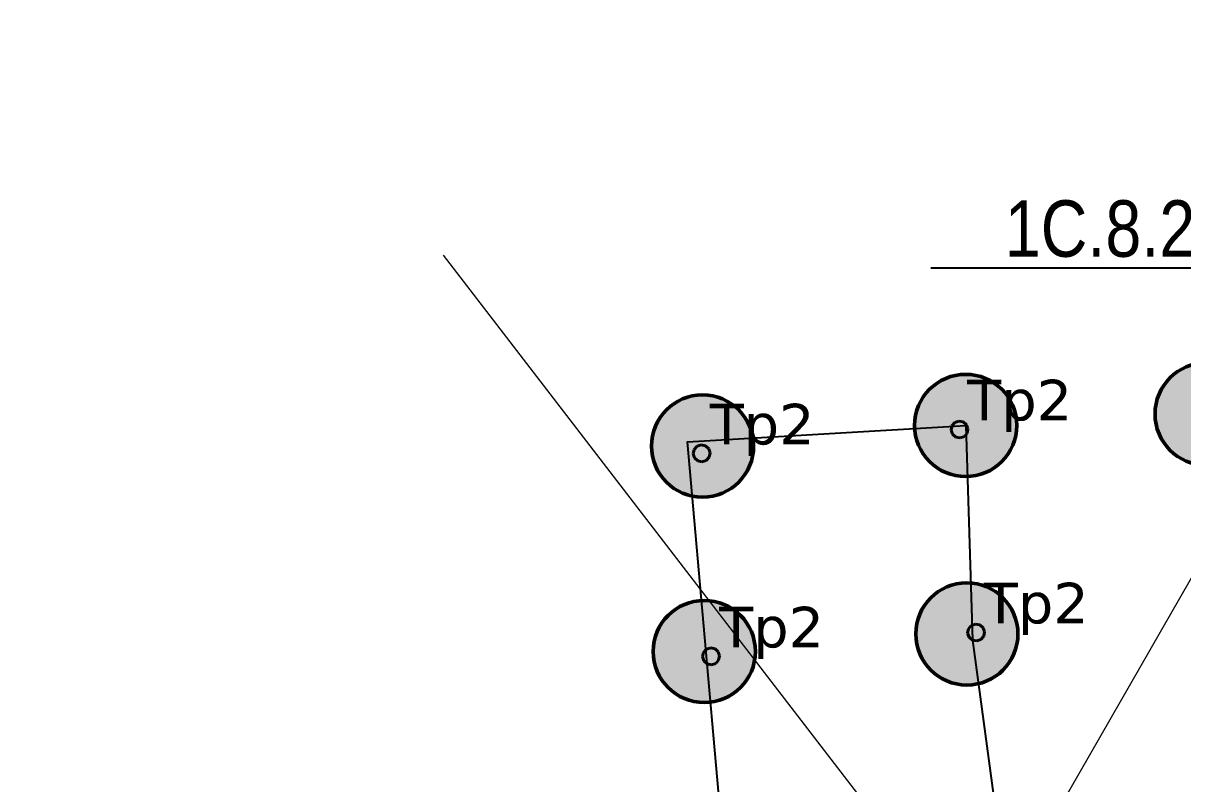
# Model space of a CAD drawing. Header units: millimetres. Extents: x -243740 to 150609, y -473655 to -165121.
# Drawn here: x 2650 to 7785, y -331205 to -327835 of the extents above; entities that cross this region are included whole.
import ezdxf
from ezdxf import colors
from ezdxf.entities.mleader import LeaderData, LeaderLine
from ezdxf.math import Vec2, Vec3

# ---------------------------------------------------------------- set-up
doc = ezdxf.new("R2010")
doc.units = ezdxf.units.MM
for name, color, linetype, lineweight in [('0_Авт.', 255, 'Continuous', 5), ('_освещение_dali', 3, 'Continuous', 50), ('DLX_LUM 21', 5, 'Continuous', 40)]:
    doc.layers.add(name, color=color, linetype=linetype, lineweight=lineweight)
doc.layers.add('_Гр.ЩД-1C.10.4.I9.3', color=6, linetype='Continuous')
doc.styles.get("Standard").update_dxf_attribs({"font": 'ARIALN.TTF'})
doc.styles.add('TableTextStyle', font='')
doc.styles.get('TableTextStyle').set_extended_font_data('VERDANA.TTF')
doc.linetypes.add('Truba', pattern='A,3e-05,[4,MSH_7,S=1,R=0,X=0,Y=0],-3.022072', length=3.022102)

# ---------------------------------------------------------------- blocks, each defined once
blk = doc.blocks.new('_Dot')
at = {"color": 0, "linetype": 'ByBlock', "lineweight": -2}
blk.add_line((-0.5, 0), (-1, 0), dxfattribs=at)
at = {"color": 0, "linetype": 'ByBlock', "const_width": 0.5}
blk.add_lwpolyline([(-0.25, 0, 1), (0.25, 0, 1)], format="xyb", close=True, dxfattribs=at)
blk = doc.blocks.new('A$Caabd1818')
at = {"layer": 'DLX_LUM 21'}
for points in [[(2789.2, 67883.8, 0), (2792.6, 67902.9, 0)], [(2792.6, 67902.9, 0), (2789.2, 67883.8, 0)], [(2792.6, 67902.9, 0), (2789.2, 67883.8, 0)], [(2789.2, 67883.8, 0), (2792.6, 67902.9, 0)], [(2792.6, 67902.9, 0), (2805.2, 67917.7, 0)], [(2805.2, 67917.7, 0), (2792.6, 67902.9, 0)], [(2805.2, 67917.7, 0), (2792.6, 67902.9, 0)], [(2792.6, 67902.9, 0), (2805.2, 67917.7, 0)], [(2792.6, 67902.9, 0), (2792.6, 67902.9, 0)], [(2792.6, 67902.9, 0), (2792.6, 67902.9, 0)], [(2805.2, 67917.7, 0), (2823.5, 67924.2, 0)], [(2823.5, 67924.2, 0), (2805.2, 67917.7, 0)], [(2823.5, 67924.2, 0), (2805.2, 67917.7, 0)], [(2805.2, 67917.7, 0), (2823.5, 67924.2, 0)], [(2805.2, 67917.7, 0), (2805.2, 67917.7, 0)], [(2805.2, 67917.7, 0), (2805.2, 67917.7, 0)], [(2823.5, 67924.2, 0), (2823.5, 67924.2, 0)], [(2823.5, 67924.2, 0), (2842.6, 67920.7, 0)], [(2842.6, 67920.7, 0), (2823.5, 67924.2, 0)], [(2823.5, 67924.2, 0), (2823.5, 67924.2, 0)], [(2842.6, 67920.7, 0), (2823.5, 67924.2, 0)], [(2823.5, 67924.2, 0), (2842.6, 67920.7, 0)], [(2842.6, 67920.7, 0), (2842.6, 67920.7, 0)], [(2842.6, 67920.7, 0), (2857.4, 67908.1, 0)], [(2857.4, 67908.1, 0), (2842.6, 67920.7, 0)], [(2842.6, 67920.7, 0), (2842.6, 67920.7, 0)], [(2857.4, 67908.1, 0), (2842.6, 67920.7, 0)], [(2842.6, 67920.7, 0), (2857.4, 67908.1, 0)], [(2857.4, 67908.1, 0), (2857.4, 67908.1, 0)], [(2857.4, 67908.1, 0), (2863.9, 67889.9, 0)], [(2863.9, 67889.9, 0), (2857.4, 67908.1, 0)], [(2857.4, 67908.1, 0), (2857.4, 67908.1, 0)], [(2863.9, 67889.9, 0), (2857.4, 67908.1, 0)], [(2857.4, 67908.1, 0), (2863.9, 67889.9, 0)], [(2795.7, 67865.5, 0), (2789.2, 67883.8, 0)], [(2789.2, 67883.8, 0), (2789.2, 67883.8, 0)], [(2789.2, 67883.8, 0), (2795.7, 67865.5, 0)], [(2789.2, 67883.8, 0), (2789.2, 67883.8, 0)], [(2789.2, 67883.8, 0), (2795.7, 67865.5, 0)], [(2795.7, 67865.5, 0), (2789.2, 67883.8, 0)], [(2810.5, 67852.9, 0), (2795.7, 67865.5, 0)], [(2795.7, 67865.5, 0), (2795.7, 67865.5, 0)], [(2795.7, 67865.5, 0), (2810.5, 67852.9, 0)], [(2795.7, 67865.5, 0), (2795.7, 67865.5, 0)], [(2795.7, 67865.5, 0), (2810.5, 67852.9, 0)], [(2810.5, 67852.9, 0), (2795.7, 67865.5, 0)], [(2829.6, 67849.4, 0), (2810.5, 67852.9, 0)], [(2810.5, 67852.9, 0), (2810.5, 67852.9, 0)], [(2810.5, 67852.9, 0), (2829.6, 67849.4, 0)], [(2810.5, 67852.9, 0), (2810.5, 67852.9, 0)], [(2810.5, 67852.9, 0), (2829.6, 67849.4, 0)], [(2829.6, 67849.4, 0), (2810.5, 67852.9, 0)], [(2847.9, 67856, 0), (2829.6, 67849.4, 0)], [(2829.6, 67849.4, 0), (2847.9, 67856, 0)], [(2829.6, 67849.4, 0), (2847.9, 67856, 0)], [(2847.9, 67856, 0), (2829.6, 67849.4, 0)], [(2829.6, 67849.4, 0), (2829.6, 67849.4, 0)], [(2829.6, 67849.4, 0), (2829.6, 67849.4, 0)], [(2860.4, 67870.8, 0), (2847.9, 67856, 0)], [(2847.9, 67856, 0), (2860.4, 67870.8, 0)], [(2847.9, 67856, 0), (2860.4, 67870.8, 0)], [(2860.4, 67870.8, 0), (2847.9, 67856, 0)], [(2847.9, 67856, 0), (2847.9, 67856, 0)], [(2847.9, 67856, 0), (2847.9, 67856, 0)], [(2863.9, 67889.9, 0), (2860.4, 67870.8, 0)], [(2860.4, 67870.8, 0), (2863.9, 67889.9, 0)], [(2860.4, 67870.8, 0), (2863.9, 67889.9, 0)], [(2863.9, 67889.9, 0), (2860.4, 67870.8, 0)], [(2860.4, 67870.8, 0), (2860.4, 67870.8, 0)], [(2860.4, 67870.8, 0), (2860.4, 67870.8, 0)], [(2863.9, 67889.9, 0), (2863.9, 67889.9, 0)], [(2863.9, 67889.9, 0), (2863.9, 67889.9, 0)], [(1646.9, 67779.7, 0), (1651.1, 67798.7, 0)], [(1651.1, 67798.7, 0), (1646.9, 67779.7, 0)], [(1651.1, 67798.7, 0), (1646.9, 67779.7, 0)], [(1646.9, 67779.7, 0), (1651.1, 67798.7, 0)], [(1651.1, 67798.7, 0), (1664.1, 67813.1, 0)], [(1664.1, 67813.1, 0), (1651.1, 67798.7, 0)], [(1664.1, 67813.1, 0), (1651.1, 67798.7, 0)], [(1651.1, 67798.7, 0), (1664.1, 67813.1, 0)], [(1651.1, 67798.7, 0), (1651.1, 67798.7, 0)], [(1651.1, 67798.7, 0), (1651.1, 67798.7, 0)], [(1664.1, 67813.1, 0), (1682.6, 67819, 0)], [(1682.6, 67819, 0), (1664.1, 67813.1, 0)], [(1682.6, 67819, 0), (1664.1, 67813.1, 0)], [(1664.1, 67813.1, 0), (1682.6, 67819, 0)], [(1664.1, 67813.1, 0), (1664.1, 67813.1, 0)], [(1664.1, 67813.1, 0), (1664.1, 67813.1, 0)], [(1682.6, 67819, 0), (1682.6, 67819, 0)], [(1682.6, 67819, 0), (1701.6, 67814.8, 0)], [(1701.6, 67814.8, 0), (1682.6, 67819, 0)], [(1682.6, 67819, 0), (1682.6, 67819, 0)], [(1701.6, 67814.8, 0), (1682.6, 67819, 0)], [(1682.6, 67819, 0), (1701.6, 67814.8, 0)], [(1701.6, 67814.8, 0), (1701.6, 67814.8, 0)], [(1701.6, 67814.8, 0), (1716, 67801.7, 0)], [(1716, 67801.7, 0), (1701.6, 67814.8, 0)], [(1701.6, 67814.8, 0), (1701.6, 67814.8, 0)], [(1716, 67801.7, 0), (1701.6, 67814.8, 0)], [(1701.6, 67814.8, 0), (1716, 67801.7, 0)], [(1716, 67801.7, 0), (1716, 67801.7, 0)], [(1716, 67801.7, 0), (1721.8, 67783.2, 0)], [(1721.8, 67783.2, 0), (1716, 67801.7, 0)], [(1716, 67801.7, 0), (1716, 67801.7, 0)], [(1721.8, 67783.2, 0), (1716, 67801.7, 0)], [(1716, 67801.7, 0), (1721.8, 67783.2, 0)], [(1652.8, 67761.2, 0), (1646.9, 67779.7, 0)], [(1646.9, 67779.7, 0), (1646.9, 67779.7, 0)], [(1646.9, 67779.7, 0), (1652.8, 67761.2, 0)], [(1646.9, 67779.7, 0), (1646.9, 67779.7, 0)], [(1646.9, 67779.7, 0), (1652.8, 67761.2, 0)], [(1652.8, 67761.2, 0), (1646.9, 67779.7, 0)], [(1667.2, 67748.2, 0), (1652.8, 67761.2, 0)], [(1652.8, 67761.2, 0), (1652.8, 67761.2, 0)], [(1652.8, 67761.2, 0), (1667.2, 67748.2, 0)], [(1652.8, 67761.2, 0), (1652.8, 67761.2, 0)], [(1652.8, 67761.2, 0), (1667.2, 67748.2, 0)], [(1667.2, 67748.2, 0), (1652.8, 67761.2, 0)], [(1686.1, 67744, 0), (1667.2, 67748.2, 0)], [(1667.2, 67748.2, 0), (1667.2, 67748.2, 0)], [(1667.2, 67748.2, 0), (1686.1, 67744, 0)], [(1667.2, 67748.2, 0), (1667.2, 67748.2, 0)], [(1667.2, 67748.2, 0), (1686.1, 67744, 0)], [(1686.1, 67744, 0), (1667.2, 67748.2, 0)], [(1704.6, 67749.9, 0), (1686.1, 67744, 0)], [(1686.1, 67744, 0), (1704.6, 67749.9, 0)], [(1686.1, 67744, 0), (1704.6, 67749.9, 0)], [(1704.6, 67749.9, 0), (1686.1, 67744, 0)], [(1686.1, 67744, 0), (1686.1, 67744, 0)], [(1686.1, 67744, 0), (1686.1, 67744, 0)], [(1717.7, 67764.3, 0), (1704.6, 67749.9, 0)], [(1704.6, 67749.9, 0), (1717.7, 67764.3, 0)], [(1704.6, 67749.9, 0), (1717.7, 67764.3, 0)], [(1717.7, 67764.3, 0), (1704.6, 67749.9, 0)], [(1704.6, 67749.9, 0), (1704.6, 67749.9, 0)], [(1704.6, 67749.9, 0), (1704.6, 67749.9, 0)], [(1721.8, 67783.2, 0), (1717.7, 67764.3, 0)], [(1717.7, 67764.3, 0), (1721.8, 67783.2, 0)], [(1717.7, 67764.3, 0), (1721.8, 67783.2, 0)], [(1721.8, 67783.2, 0), (1717.7, 67764.3, 0)], [(1717.7, 67764.3, 0), (1717.7, 67764.3, 0)], [(1717.7, 67764.3, 0), (1717.7, 67764.3, 0)], [(1721.8, 67783.2, 0), (1721.8, 67783.2, 0)], [(1721.8, 67783.2, 0), (1721.8, 67783.2, 0)], [(2866.1, 67003.5, 0), (2878.6, 67018.3, 0)], [(2878.6, 67018.3, 0), (2866.1, 67003.5, 0)], [(2878.6, 67018.3, 0), (2866.1, 67003.5, 0)], [(2866.1, 67003.5, 0), (2878.6, 67018.3, 0)], [(2878.6, 67018.3, 0), (2896.9, 67024.9, 0)], [(2896.9, 67024.9, 0), (2878.6, 67018.3, 0)], [(2896.9, 67024.9, 0), (2878.6, 67018.3, 0)], [(2878.6, 67018.3, 0), (2896.9, 67024.9, 0)], [(2878.6, 67018.3, 0), (2878.6, 67018.3, 0)], [(2878.6, 67018.3, 0), (2878.6, 67018.3, 0)], [(2896.9, 67024.9, 0), (2896.9, 67024.9, 0)], [(2896.9, 67024.9, 0), (2916, 67021.4, 0)], [(2916, 67021.4, 0), (2896.9, 67024.9, 0)], [(2896.9, 67024.9, 0), (2896.9, 67024.9, 0)], [(2916, 67021.4, 0), (2896.9, 67024.9, 0)], [(2896.9, 67024.9, 0), (2916, 67021.4, 0)], [(2916, 67021.4, 0), (2916, 67021.4, 0)], [(2916, 67021.4, 0), (2930.8, 67008.8, 0)], [(2930.8, 67008.8, 0), (2916, 67021.4, 0)], [(2916, 67021.4, 0), (2916, 67021.4, 0)], [(2930.8, 67008.8, 0), (2916, 67021.4, 0)], [(2916, 67021.4, 0), (2930.8, 67008.8, 0)], [(2862.6, 66984.5, 0), (2866.1, 67003.5, 0)], [(2866.1, 67003.5, 0), (2862.6, 66984.5, 0)], [(2866.1, 67003.5, 0), (2862.6, 66984.5, 0)], [(2862.6, 66984.5, 0), (2866.1, 67003.5, 0)], [(2869.1, 66966.2, 0), (2862.6, 66984.5, 0)], [(2862.6, 66984.5, 0), (2862.6, 66984.5, 0)], [(2862.6, 66984.5, 0), (2869.1, 66966.2, 0)], [(2862.6, 66984.5, 0), (2862.6, 66984.5, 0)], [(2862.6, 66984.5, 0), (2869.1, 66966.2, 0)], [(2869.1, 66966.2, 0), (2862.6, 66984.5, 0)], [(2866.1, 67003.5, 0), (2866.1, 67003.5, 0)], [(2866.1, 67003.5, 0), (2866.1, 67003.5, 0)], [(2883.9, 66953.6, 0), (2869.1, 66966.2, 0)], [(2869.1, 66966.2, 0), (2869.1, 66966.2, 0)], [(2869.1, 66966.2, 0), (2883.9, 66953.6, 0)], [(2869.1, 66966.2, 0), (2869.1, 66966.2, 0)], [(2869.1, 66966.2, 0), (2883.9, 66953.6, 0)], [(2883.9, 66953.6, 0), (2869.1, 66966.2, 0)], [(2933.8, 66971.5, 0), (2921.3, 66956.7, 0)], [(2921.3, 66956.7, 0), (2933.8, 66971.5, 0)], [(2921.3, 66956.7, 0), (2933.8, 66971.5, 0)], [(2933.8, 66971.5, 0), (2921.3, 66956.7, 0)], [(2930.8, 67008.8, 0), (2930.8, 67008.8, 0)], [(2930.8, 67008.8, 0), (2937.3, 66990.6, 0)], [(2937.3, 66990.6, 0), (2930.8, 67008.8, 0)], [(2930.8, 67008.8, 0), (2930.8, 67008.8, 0)], [(2937.3, 66990.6, 0), (2930.8, 67008.8, 0)], [(2930.8, 67008.8, 0), (2937.3, 66990.6, 0)], [(2937.3, 66990.6, 0), (2933.8, 66971.5, 0)], [(2933.8, 66971.5, 0), (2937.3, 66990.6, 0)], [(2933.8, 66971.5, 0), (2937.3, 66990.6, 0)], [(2937.3, 66990.6, 0), (2933.8, 66971.5, 0)], [(2933.8, 66971.5, 0), (2933.8, 66971.5, 0)], [(2933.8, 66971.5, 0), (2933.8, 66971.5, 0)], [(2937.3, 66990.6, 0), (2937.3, 66990.6, 0)], [(2937.3, 66990.6, 0), (2937.3, 66990.6, 0)], [(1706.2, 66913.8, 0), (1724.7, 66919.7, 0)], [(1724.7, 66919.7, 0), (1706.2, 66913.8, 0)], [(1724.7, 66919.7, 0), (1706.2, 66913.8, 0)], [(1706.2, 66913.8, 0), (1724.7, 66919.7, 0)], [(1724.7, 66919.7, 0), (1724.7, 66919.7, 0)], [(1724.7, 66919.7, 0), (1743.7, 66915.6, 0)], [(1743.7, 66915.6, 0), (1724.7, 66919.7, 0)], [(1724.7, 66919.7, 0), (1724.7, 66919.7, 0)], [(1743.7, 66915.6, 0), (1724.7, 66919.7, 0)], [(1724.7, 66919.7, 0), (1743.7, 66915.6, 0)], [(1743.7, 66915.6, 0), (1743.7, 66915.6, 0)], [(1743.7, 66915.6, 0), (1758, 66902.5, 0)], [(1758, 66902.5, 0), (1743.7, 66915.6, 0)], [(1743.7, 66915.6, 0), (1743.7, 66915.6, 0)], [(1758, 66902.5, 0), (1743.7, 66915.6, 0)], [(1743.7, 66915.6, 0), (1758, 66902.5, 0)], [(2903, 66950.1, 0), (2883.9, 66953.6, 0)], [(2883.9, 66953.6, 0), (2883.9, 66953.6, 0)], [(2883.9, 66953.6, 0), (2903, 66950.1, 0)], [(2883.9, 66953.6, 0), (2883.9, 66953.6, 0)], [(2883.9, 66953.6, 0), (2903, 66950.1, 0)], [(2903, 66950.1, 0), (2883.9, 66953.6, 0)], [(2921.3, 66956.7, 0), (2903, 66950.1, 0)], [(2903, 66950.1, 0), (2921.3, 66956.7, 0)], [(2903, 66950.1, 0), (2921.3, 66956.7, 0)], [(2921.3, 66956.7, 0), (2903, 66950.1, 0)], [(2903, 66950.1, 0), (2903, 66950.1, 0)], [(2903, 66950.1, 0), (2903, 66950.1, 0)], [(2921.3, 66956.7, 0), (2921.3, 66956.7, 0)], [(2921.3, 66956.7, 0), (2921.3, 66956.7, 0)], [(1689, 66880.5, 0), (1693.1, 66899.5, 0)], [(1693.1, 66899.5, 0), (1689, 66880.5, 0)], [(1693.1, 66899.5, 0), (1689, 66880.5, 0)], [(1689, 66880.5, 0), (1693.1, 66899.5, 0)], [(1694.9, 66862, 0), (1689, 66880.5, 0)], [(1689, 66880.5, 0), (1689, 66880.5, 0)], [(1689, 66880.5, 0), (1694.9, 66862, 0)], [(1689, 66880.5, 0), (1689, 66880.5, 0)], [(1689, 66880.5, 0), (1694.9, 66862, 0)], [(1694.9, 66862, 0), (1689, 66880.5, 0)], [(1693.1, 66899.5, 0), (1706.2, 66913.8, 0)], [(1706.2, 66913.8, 0), (1693.1, 66899.5, 0)], [(1706.2, 66913.8, 0), (1693.1, 66899.5, 0)], [(1693.1, 66899.5, 0), (1706.2, 66913.8, 0)], [(1693.1, 66899.5, 0), (1693.1, 66899.5, 0)], [(1693.1, 66899.5, 0), (1693.1, 66899.5, 0)], [(1706.2, 66913.8, 0), (1706.2, 66913.8, 0)], [(1706.2, 66913.8, 0), (1706.2, 66913.8, 0)], [(1759.8, 66865.1, 0), (1746.7, 66850.7, 0)], [(1746.7, 66850.7, 0), (1759.8, 66865.1, 0)], [(1746.7, 66850.7, 0), (1759.8, 66865.1, 0)], [(1759.8, 66865.1, 0), (1746.7, 66850.7, 0)], [(1758, 66902.5, 0), (1758, 66902.5, 0)], [(1758, 66902.5, 0), (1763.9, 66884, 0)], [(1763.9, 66884, 0), (1758, 66902.5, 0)], [(1758, 66902.5, 0), (1758, 66902.5, 0)], [(1763.9, 66884, 0), (1758, 66902.5, 0)], [(1758, 66902.5, 0), (1763.9, 66884, 0)], [(1763.9, 66884, 0), (1759.8, 66865.1, 0)], [(1759.8, 66865.1, 0), (1763.9, 66884, 0)], [(1759.8, 66865.1, 0), (1763.9, 66884, 0)], [(1763.9, 66884, 0), (1759.8, 66865.1, 0)], [(1759.8, 66865.1, 0), (1759.8, 66865.1, 0)], [(1759.8, 66865.1, 0), (1759.8, 66865.1, 0)], [(1763.9, 66884, 0), (1763.9, 66884, 0)], [(1763.9, 66884, 0), (1763.9, 66884, 0)], [(1709.2, 66849, 0), (1694.9, 66862, 0)], [(1694.9, 66862, 0), (1694.9, 66862, 0)], [(1694.9, 66862, 0), (1709.2, 66849, 0)], [(1694.9, 66862, 0), (1694.9, 66862, 0)], [(1694.9, 66862, 0), (1709.2, 66849, 0)], [(1709.2, 66849, 0), (1694.9, 66862, 0)], [(1728.2, 66844.8, 0), (1709.2, 66849, 0)], [(1709.2, 66849, 0), (1709.2, 66849, 0)], [(1709.2, 66849, 0), (1728.2, 66844.8, 0)], [(1709.2, 66849, 0), (1709.2, 66849, 0)], [(1709.2, 66849, 0), (1728.2, 66844.8, 0)], [(1728.2, 66844.8, 0), (1709.2, 66849, 0)], [(1746.7, 66850.7, 0), (1728.2, 66844.8, 0)], [(1728.2, 66844.8, 0), (1746.7, 66850.7, 0)], [(1728.2, 66844.8, 0), (1746.7, 66850.7, 0)], [(1746.7, 66850.7, 0), (1728.2, 66844.8, 0)], [(1728.2, 66844.8, 0), (1728.2, 66844.8, 0)], [(1728.2, 66844.8, 0), (1728.2, 66844.8, 0)], [(1746.7, 66850.7, 0), (1746.7, 66850.7, 0)], [(1746.7, 66850.7, 0), (1746.7, 66850.7, 0)]]:
    blk.add_polyline3d(points, dxfattribs=at)
blk = doc.blocks.new('A$Cab2378fa')
at = {"lineweight": 25, "true_color": 0xfff5f5}
h = blk.add_hatch(color=7, dxfattribs=at)
h.dxf.hatch_style = 1
h.paths.add_polyline_path([(0, 0), (-141.6, -170.3, 0.174923), (3, -222.4, 0.197808), (162.3, -156.8)])
h.paths.add_polyline_path([(-163.2, 157.6), (0, 0), (147.8, 177.8, 0.175398), (3, 230.2, 0.209014)])
at = {"lineweight": 25}
h = blk.add_hatch(color=0, dxfattribs=at)
h.paths.add_polyline_path([(162.3, -156.8, 0.442338), (147.8, 177.8), (0, 0)])
h.paths.add_polyline_path([(-141.6, -170.3), (0, 0), (-163.2, 157.6, 0.430096)])
blk.add_circle((3, 3.9), 226.3)

msp = doc.modelspace()

# ---------------------------------------------------------------- linework, layer by layer
at = {"layer": '_Гр.ЩД-1C.10.4.I9.3', "ltscale": 100}
msp.add_lwpolyline([(5940.3, -335137), (5829, -334228.6), (5784.9, -333338.9), (5791.3, -332472.4), (5758.5, -331570.3), (5678.9, -330672.8), (5591.8, -329689.6), (6823.5, -329616.9), (6853.6, -330568.2), (6973.3, -331452.9), (6876.8, -331941.3), (6977.2, -332329.7), (7358.4, -332291.6), (7375.7, -332834.3), (7427.9, -333239.6), (7050.6, -333229), (7171.9, -334123.2), (7220.9, -335000)], dxfattribs=at)
at = {"layer": 'Defpoints', "color": 251, "lineweight": 0, "ltscale": 100, "true_color": 0x636466}
for points in [[(8845.4, -328511.6), (4210, -336587.2)], [(4510, -328862.7), (10097.7, -336131.1)]]:
    msp.add_lwpolyline(points, dxfattribs=at)

# ---------------------------------------------------------------- block references
at = {"layer": '_освещение_dali', "color": 5, "ltscale": 100}
for p in [(7885.3, -329570.2), (6820.5, -329620.8), (5655.2, -329712.1), (6825.7, -330544.5), (5662.8, -330622.3)]:
    msp.add_blockref('A$Cab2378fa', p, dxfattribs=at)
at = {"layer": 'Defpoints', "linetype": 'Truba', "ltscale": 100}
msp.add_blockref('A$Caabd1818', (3969.7, -397521.8), dxfattribs=at)

# ---------------------------------------------------------------- texts
at = {"layer": '_освещение_dali', "color": 31, "true_color": 0xffb94f, "style": 'TableTextStyle'}
for p in [(6830.5, -329594.5), (5689.8, -329701.1), (6903.9, -330493.9), (5731.8, -330600.3)]:
    msp.add_text('Тр2', height=180, dxfattribs=at).set_placement(p)

# ---------------------------------------------------------------- leaders
at = {"layer": '0_Авт.', "color": 1}
ml = msp.add_multileader_mtext('Standard', dxfattribs=at)
ml.set_content('1С.8.2-HMI', color=1)
ml.set_leader_properties()
ml.set_arrow_properties(name='DOT')
ml.build(insert=Vec2(0, 0))
ml.multileader.update_dxf_attribs({"has_dogleg": 0, "text_left_attachment_type": 6, "text_right_attachment_type": 6, "arrow_head_size": 100})
ctx = ml.context
ctx.base_point, ctx.char_height, ctx.arrow_head_size, ctx.landing_gap_size, ctx.plane_origin = Vec3(6796.6, -328919.7), 250, 100, 200, Vec3(88489.5, -203300.8)
ctx.left_attachment, ctx.right_attachment = 6, 6
notes = []
notes.append((ctx, [(1, (1, 1, 0), (8612.7, -328919.7), (-1, 0), 8, [(1, [(9098.7, -331149.3)], 0, [])])]))
ctx.mtext.insert, ctx.mtext.width, ctx.mtext.flow_direction = Vec3(6996.6, -328619.7), 1953.411, 5
for ctx, leaders in notes:
    for number, flags, end, landing, length, lines in leaders:
        leader = LeaderData()
        leader.index, (leader.has_last_leader_line, leader.has_dogleg_vector, leader.attachment_direction) = number, flags
        leader.last_leader_point, leader.dogleg_vector, leader.dogleg_length = Vec3(end), Vec3(landing), length
        for number, points, colour, breaks in lines:
            line = LeaderLine()
            line.index, line.vertices, line.color, line.breaks = number, Vec3.list(points), colors.encode_raw_color(colour), breaks
            leader.lines.append(line)
        ctx.leaders.append(leader)

doc.saveas('drawing.dxf')
